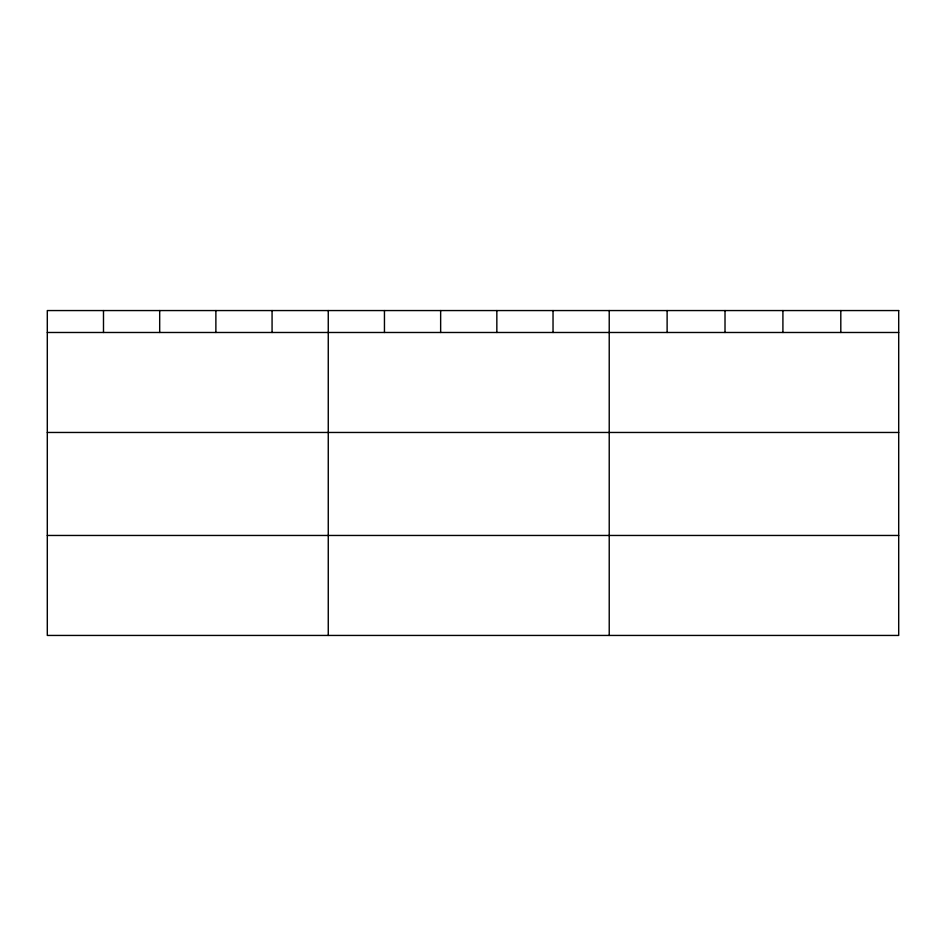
<?xml version="1.0" encoding="UTF-8"?>
<svg xmlns="http://www.w3.org/2000/svg" width="946" height="946" viewBox="0 0 946 946"><rect width="100%" height="100%" fill="white"/><g stroke="black" fill="none" stroke-linecap="round" stroke-linejoin="round"><path stroke-width="1.42" d="M47.3 332.484L898.7 332.484M47.3 432.464L898.7 432.464M47.3 535.46L898.7 535.46M840.805 310.56L840.805 332.484M782.91 310.56L782.91 332.484M725.014 310.56L725.014 332.484M667.119 310.56L667.119 332.484M609.224 310.56L609.224 635.44M553.032 310.56L553.032 332.484M496.839 310.56L496.839 332.484M440.647 310.56L440.647 332.484M384.454 310.56L384.454 332.484M328.262 310.56L328.262 635.44M272.07 310.56L272.07 332.484M215.877 310.56L215.877 332.484M159.685 310.56L159.685 332.484M103.492 310.56L103.492 332.484M898.7 310.56L47.3 310.56L47.3 635.44L898.7 635.44L898.7 310.56"/></g></svg>
